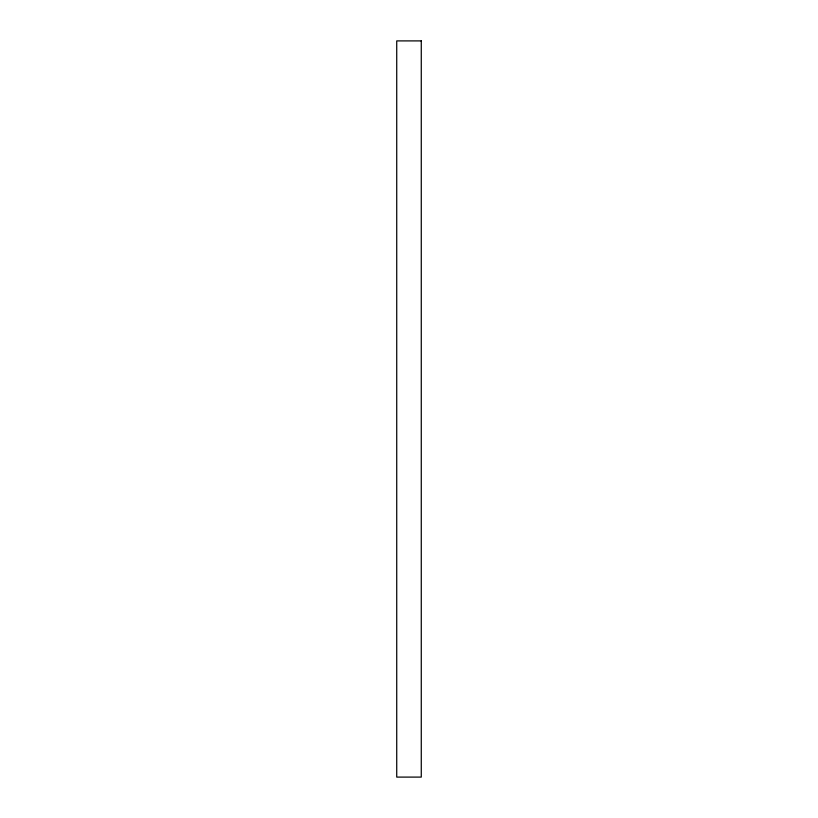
<?xml version="1.0" encoding="UTF-8"?>
<svg xmlns="http://www.w3.org/2000/svg" width="818" height="818" viewBox="0 0 818 818"><rect width="100%" height="100%" fill="white"/><g stroke="black" fill="none" stroke-linecap="round" stroke-linejoin="round"><path stroke-width="1.23" d="M421.27 40.9L396.73 40.9L396.73 777.1L421.27 777.1L421.27 40.9"/></g></svg>
